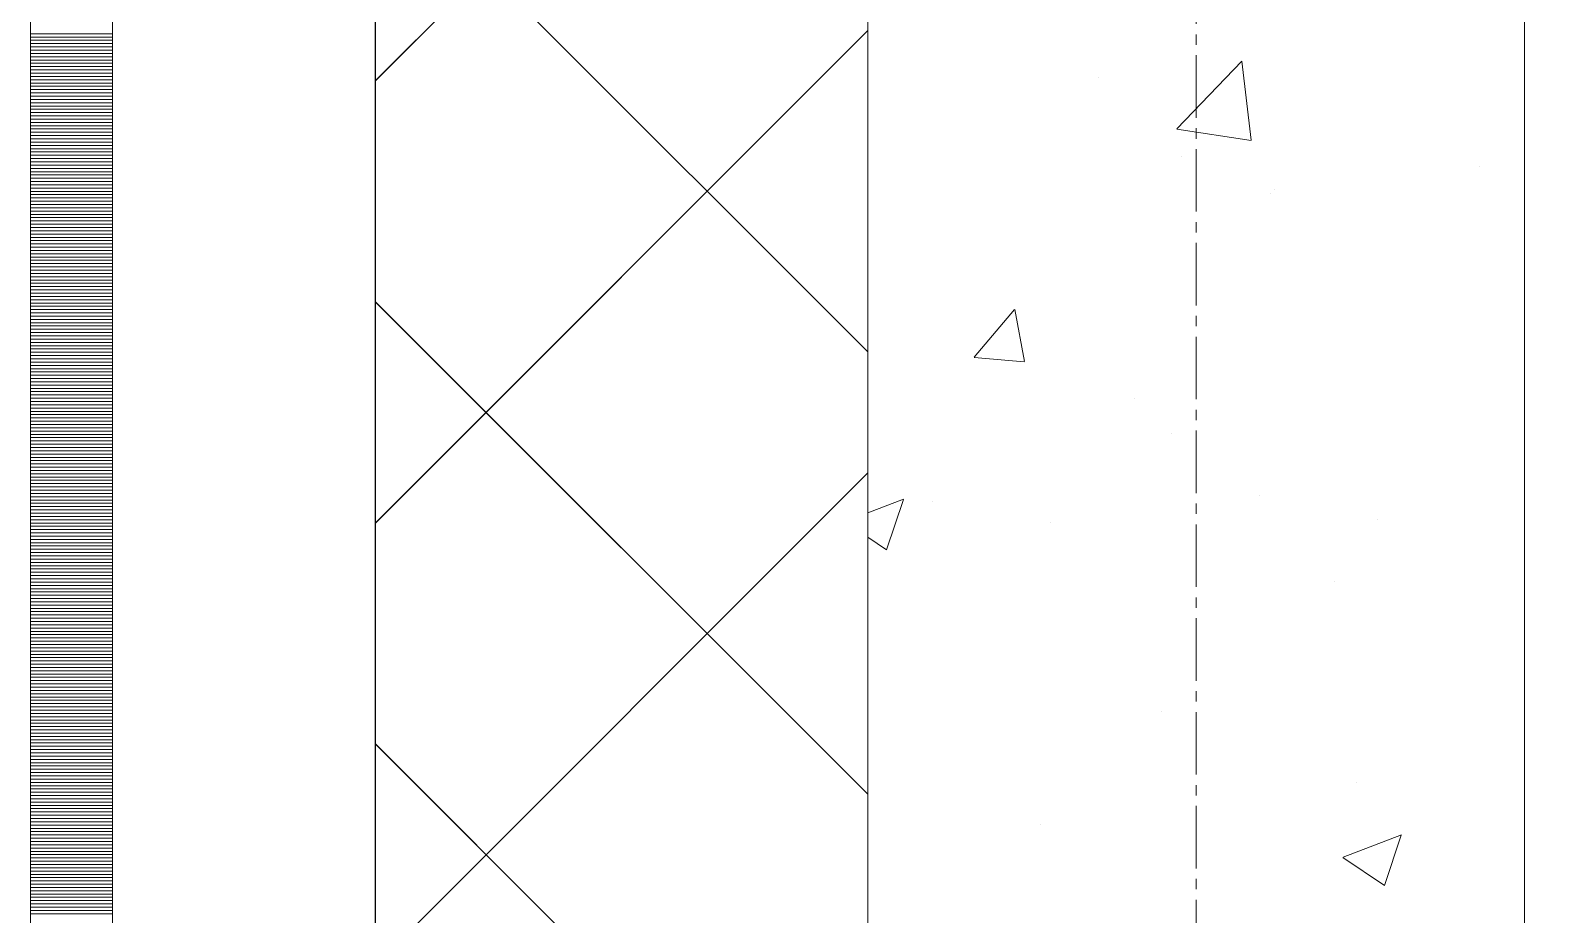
# Model space of a CAD drawing. Header units: millimetres. Extents: x 470010 to 1231400, y -134005 to 421770.
# Drawn here: x 672518.6 to 672983.6, y -74805.7 to -74536.5 of the extents above; entities that cross this region are included whole.
import ezdxf
from ezdxf.enums import TextEntityAlignment as Align

# ---------------------------------------------------------------- set-up
doc = ezdxf.new("R2010")
doc.units = ezdxf.units.MM
doc.linetypes.add('CENTER2', pattern=[28.575, 19.05, -3.175, 3.175, -3.175])
doc.linetypes.add('DASHED', pattern=[19.05, 12.7, -6.35])
doc.layers.get('Defpoints').update_dxf_attribs({"color": 140})
doc.layers.add('АР_Делит', color=120, linetype='Continuous', lineweight=0, plot=False)
for name, color, linetype, lineweight in [('АР_Стены ПЕНОблок', 52, 'Continuous', 20), ('АР_Тонкая', 254, 'Continuous', 5), ('АР_Утеплитель', 31, 'Continuous', 0), ('АР_Штриховка', 8, 'Continuous', 0)]:
    doc.layers.add(name, color=color, linetype=linetype, lineweight=lineweight)
doc.layers.add('РД_Оси_100', color=7, linetype='Continuous', lineweight=0, true_color=0x525252)
doc.styles.add('style1', font='ARIALN.TTF')

# ---------------------------------------------------------------- blocks, each defined once
blk = doc.blocks.new('СОШ_2200_АР_ОСИ_М100_28.05.24')
at = {"layer": 'АР_Делит', "color": 251, "linetype": 'DASHED', "true_color": 0x636466}
blk.add_lwpolyline([(114955, 135155), (114955, -355), (93595.036, -355), (93595.036, 13855), (94145, 13855), (94145, 68320), (66055, 68320), (66055, 13857.73), (83455, 13857.73), (83455, -355), (45245, -355), (45245, 13145), (44695, 13145), (44695, 26755), (45245, 26755), (45245, 68320), (20455, 68320), (20455, 26755), (27955, 26755), (27955, 13145), (-355, 13145), (-355, 100855)], dxfattribs=at)
at = {"layer": 'РД_Оси_100', "color": 251, "linetype": 'CENTER2', "true_color": 0x636466}
blk.add_line((0, -6155), (0, 139938.679), dxfattribs=at)
blk = doc.blocks.new('A$C9108343f')
at = {"layer": 'АР_Стены ПЕНОблок', "color": 18, "linetype": 'Continuous', "lineweight": 20, "true_color": 0x000000}
for p, q in [((7054.96, 97555), (7054.96, 21355)), ((7254.96, 21355), (7254.96, 97555))]:
    blk.add_line(p, q, dxfattribs=at)
at = {"layer": 'АР_Тонкая', "color": 18, "linetype": 'Continuous', "lineweight": 5, "true_color": 0x000000}
for p, q in [((6799.96, 97555), (6799.96, 21355)), ((6824.96, 97555), (6824.96, 21355)), ((6824.96, 21355), (6824.96, 97555)), ((6904.96, 21355), (6904.96, 97555))]:
    blk.add_line(p, q, dxfattribs=at)
at = {"layer": 'АР_Утеплитель', "color": 18, "linetype": 'Continuous', "lineweight": 0, "true_color": 0x000000}
for p, q in [((6904.96, 97555), (6904.96, 21355)), ((7054.96, 21355), (7054.96, 97555))]:
    blk.add_line(p, q, dxfattribs=at)
at = {"layer": 'АР_Штриховка', "color": 18, "linetype": 'Continuous', "lineweight": 0, "true_color": 0x000000}
for p, q in [((6904.96, 25814.42), (7054.96, 25964.42)), ((7054.96, 25731.85), (6904.96, 25881.85)), ((6799.96, 25828.75), (6824.96, 25828.75)), ((6799.96, 25827.75), (6824.96, 25827.75)), ((6799.96, 25826.75), (6824.96, 25826.75)), ((6904.96, 25679.72), (7054.96, 25829.72)), ((6799.96, 25825.75), (6824.96, 25825.75)), ((6799.96, 25824.75), (6824.96, 25824.75)), ((6799.96, 25823.75), (6824.96, 25823.75)), ((6799.96, 25822.75), (6824.96, 25822.75)), ((6799.96, 25821.75), (6824.96, 25821.75)), ((6799.96, 25820.75), (6824.96, 25820.75)), ((6799.96, 25819.75), (6824.96, 25819.75)), ((6799.96, 25818.75), (6824.96, 25818.75)), ((6799.96, 25817.75), (6824.96, 25817.75)), ((7149.01, 25799.8), (7168.8, 25820.42)), ((7171.64, 25796.3), (7168.84, 25820.42)), ((6799.96, 25816.75), (6824.96, 25816.75)), ((6799.96, 25815.75), (6824.96, 25815.75)), ((6799.96, 25814.75), (6824.96, 25814.75)), ((6799.96, 25813.75), (6824.96, 25813.75)), ((6799.96, 25812.75), (6824.96, 25812.75)), ((7125.11, 25815.53), (7125.11, 25815.53)), ((6799.96, 25811.75), (6824.96, 25811.75)), ((6799.96, 25810.75), (6824.96, 25810.75)), ((6799.96, 25809.75), (6824.96, 25809.75)), ((6799.96, 25808.75), (6824.96, 25808.75)), ((6799.96, 25807.75), (6824.96, 25807.75)), ((6799.96, 25806.75), (6824.96, 25806.75)), ((6799.96, 25805.75), (6824.96, 25805.75)), ((6799.96, 25804.75), (6824.96, 25804.75)), ((6799.96, 25803.75), (6824.96, 25803.75)), ((6799.96, 25802.75), (6824.96, 25802.75)), ((6799.96, 25801.75), (6824.96, 25801.75)), ((6799.96, 25800.75), (6824.96, 25800.75)), ((6799.96, 25799.75), (6824.96, 25799.75)), ((6799.96, 25798.75), (6824.96, 25798.75)), ((7149.04, 25799.73), (7171.63, 25796.23)), ((6799.96, 25797.75), (6824.96, 25797.75)), ((6799.96, 25796.75), (6824.96, 25796.75)), ((6799.96, 25795.75), (6824.96, 25795.75)), ((6799.96, 25794.75), (6824.96, 25794.75)), ((6799.96, 25793.75), (6824.96, 25793.75)), ((6799.96, 25792.75), (6824.96, 25792.75)), ((6799.96, 25791.75), (6824.96, 25791.75)), ((6799.96, 25790.75), (6824.96, 25790.75)), ((6799.96, 25789.75), (6824.96, 25789.75)), ((7150.61, 25791.51), (7150.61, 25791.51)), ((6799.96, 25788.75), (6824.96, 25788.75)), ((6799.96, 25787.75), (6824.96, 25787.75)), ((6799.96, 25786.75), (6824.96, 25786.75)), ((6799.96, 25785.75), (6824.96, 25785.75)), ((6799.96, 25784.75), (6824.96, 25784.75)), ((7241.11, 25788.32), (7241.11, 25788.32)), ((6799.96, 25783.75), (6824.96, 25783.75)), ((6799.96, 25782.75), (6824.96, 25782.75)), ((6799.96, 25781.75), (6824.96, 25781.75)), ((6799.96, 25780.75), (6824.96, 25780.75)), ((6799.96, 25779.75), (6824.96, 25779.75)), ((7177.52, 25779.95), (7177.52, 25779.95)), ((7178.67, 25781.42), (7178.67, 25781.42)), ((6799.96, 25778.75), (6824.96, 25778.75)), ((6799.96, 25777.75), (6824.96, 25777.75)), ((6799.96, 25776.75), (6824.96, 25776.75)), ((6799.96, 25775.75), (6824.96, 25775.75)), ((6799.96, 25774.75), (6824.96, 25774.75)), ((6799.96, 25773.75), (6824.96, 25773.75)), ((6799.96, 25772.75), (6824.96, 25772.75)), ((6799.96, 25771.75), (6824.96, 25771.75)), ((6799.96, 25770.75), (6824.96, 25770.75)), ((6799.96, 25769.75), (6824.96, 25769.75)), ((6799.96, 25768.75), (6824.96, 25768.75)), ((6799.96, 25767.75), (6824.96, 25767.75)), ((6799.96, 25766.75), (6824.96, 25766.75)), ((6799.96, 25765.75), (6824.96, 25765.75)), ((6799.96, 25764.75), (6824.96, 25764.75)), ((6799.96, 25763.75), (6824.96, 25763.75)), ((6799.96, 25762.75), (6824.96, 25762.75)), ((6799.96, 25761.75), (6824.96, 25761.75)), ((6799.96, 25760.75), (6824.96, 25760.75)), ((6799.96, 25759.75), (6824.96, 25759.75)), ((6799.96, 25758.75), (6824.96, 25758.75)), ((6799.96, 25757.75), (6824.96, 25757.75)), ((6799.96, 25756.75), (6824.96, 25756.75)), ((6799.96, 25755.75), (6824.96, 25755.75)), ((6799.96, 25754.75), (6824.96, 25754.75)), ((6799.96, 25753.75), (6824.96, 25753.75)), ((6799.96, 25752.75), (6824.96, 25752.75)), ((6799.96, 25751.75), (6824.96, 25751.75)), ((6799.96, 25750.75), (6824.96, 25750.75)), ((6799.96, 25749.75), (6824.96, 25749.75)), ((6799.96, 25748.75), (6824.96, 25748.75)), ((6799.96, 25747.75), (6824.96, 25747.75)), ((7054.96, 25597.15), (6904.96, 25747.15)), ((6799.96, 25746.75), (6824.96, 25746.75)), ((6799.96, 25745.75), (6824.96, 25745.75)), ((6799.96, 25744.75), (6824.96, 25744.75)), ((6799.96, 25743.75), (6824.96, 25743.75)), ((6799.96, 25742.75), (6824.96, 25742.75)), ((7087.37, 25730.21), (7099.61, 25744.8)), ((7102.69, 25728.9), (7099.75, 25744.82)), ((6799.96, 25741.75), (6824.96, 25741.75)), ((6799.96, 25740.75), (6824.96, 25740.75)), ((6799.96, 25739.75), (6824.96, 25739.75)), ((6799.96, 25738.75), (6824.96, 25738.75)), ((6799.96, 25737.75), (6824.96, 25737.75)), ((6799.96, 25736.75), (6824.96, 25736.75)), ((6799.96, 25735.75), (6824.96, 25735.75)), ((6799.96, 25734.75), (6824.96, 25734.75)), ((6799.96, 25733.75), (6824.96, 25733.75)), ((6799.96, 25732.75), (6824.96, 25732.75)), ((6799.96, 25731.75), (6824.96, 25731.75)), ((6799.96, 25730.75), (6824.96, 25730.75)), ((6799.96, 25729.75), (6824.96, 25729.75)), ((6799.96, 25728.75), (6824.96, 25728.75)), ((7087.37, 25730.2), (7102.55, 25728.87)), ((6799.96, 25727.75), (6824.96, 25727.75)), ((6799.96, 25726.75), (6824.96, 25726.75)), ((6799.96, 25725.75), (6824.96, 25725.75)), ((6799.96, 25724.75), (6824.96, 25724.75)), ((6799.96, 25723.75), (6824.96, 25723.75)), ((6799.96, 25722.75), (6824.96, 25722.75)), ((6799.96, 25721.75), (6824.96, 25721.75)), ((6799.96, 25720.75), (6824.96, 25720.75)), ((6799.96, 25719.75), (6824.96, 25719.75)), ((6799.96, 25718.75), (6824.96, 25718.75)), ((6799.96, 25717.75), (6824.96, 25717.75)), ((6799.96, 25716.75), (6824.96, 25716.75)), ((6799.96, 25715.75), (6824.96, 25715.75)), ((6799.96, 25714.75), (6824.96, 25714.75)), ((7136.24, 25717.67), (7136.24, 25717.67)), ((6799.96, 25713.75), (6824.96, 25713.75)), ((6799.96, 25712.75), (6824.96, 25712.75)), ((6799.96, 25711.75), (6824.96, 25711.75)), ((6799.96, 25710.75), (6824.96, 25710.75)), ((6799.96, 25709.75), (6824.96, 25709.75)), ((6799.96, 25708.75), (6824.96, 25708.75)), ((6799.96, 25707.75), (6824.96, 25707.75)), ((6799.96, 25706.75), (6824.96, 25706.75)), ((6799.96, 25705.75), (6824.96, 25705.75)), ((7147.52, 25706.95), (7147.52, 25706.95)), ((6799.96, 25704.75), (6824.96, 25704.75)), ((6799.96, 25703.75), (6824.96, 25703.75)), ((6799.96, 25702.75), (6824.96, 25702.75)), ((6799.96, 25701.75), (6824.96, 25701.75)), ((6799.96, 25700.75), (6824.96, 25700.75)), ((6799.96, 25699.75), (6824.96, 25699.75)), ((6799.96, 25698.75), (6824.96, 25698.75)), ((6799.96, 25697.75), (6824.96, 25697.75)), ((6799.96, 25696.75), (6824.96, 25696.75)), ((6799.96, 25695.75), (6824.96, 25695.75)), ((6799.96, 25694.75), (6824.96, 25694.75)), ((6799.96, 25693.75), (6824.96, 25693.75)), ((6799.96, 25692.75), (6824.96, 25692.75)), ((6799.96, 25691.75), (6824.96, 25691.75)), ((6904.96, 25545.01), (7054.96, 25695.01)), ((6799.96, 25690.75), (6824.96, 25690.75)), ((6799.96, 25689.75), (6824.96, 25689.75)), ((6799.96, 25688.75), (6824.96, 25688.75)), ((6799.96, 25687.75), (6824.96, 25687.75)), ((6799.96, 25686.75), (6824.96, 25686.75)), ((7054.96, 25682.88), (7065.84, 25687.05)), ((7060.64, 25671.58), (7065.79, 25686.93)), ((7174.29, 25688.14), (7174.29, 25688.14)), ((6799.96, 25685.75), (6824.96, 25685.75)), ((6799.96, 25684.75), (6824.96, 25684.75)), ((6799.96, 25683.75), (6824.96, 25683.75)), ((6799.96, 25682.75), (6824.96, 25682.75)), ((7074.58, 25686.42), (7074.58, 25686.42)), ((6799.96, 25681.75), (6824.96, 25681.75)), ((6799.96, 25680.75), (6824.96, 25680.75)), ((6799.96, 25679.75), (6824.96, 25679.75)), ((6799.96, 25678.75), (6824.96, 25678.75)), ((6799.96, 25677.75), (6824.96, 25677.75)), ((7110.7, 25679.77), (7110.7, 25679.77)), ((7210.17, 25680.7), (7210.17, 25680.7)), ((6799.96, 25676.75), (6824.96, 25676.75)), ((6799.96, 25675.75), (6824.96, 25675.75)), ((6799.96, 25674.75), (6824.96, 25674.75)), ((6799.96, 25673.75), (6824.96, 25673.75)), ((6799.96, 25672.75), (6824.96, 25672.75)), ((7054.96, 25675.41), (7060.63, 25671.58)), ((6799.96, 25671.75), (6824.96, 25671.75)), ((6799.96, 25670.75), (6824.96, 25670.75)), ((6799.96, 25669.75), (6824.96, 25669.75)), ((6799.96, 25668.75), (6824.96, 25668.75)), ((6799.96, 25667.75), (6824.96, 25667.75)), ((6799.96, 25666.75), (6824.96, 25666.75)), ((6799.96, 25665.75), (6824.96, 25665.75)), ((6799.96, 25664.75), (6824.96, 25664.75)), ((6799.96, 25663.75), (6824.96, 25663.75)), ((6799.96, 25662.75), (6824.96, 25662.75)), ((6799.96, 25661.75), (6824.96, 25661.75)), ((6799.96, 25660.75), (6824.96, 25660.75)), ((6799.96, 25659.75), (6824.96, 25659.75)), ((6799.96, 25658.75), (6824.96, 25658.75)), ((7197.1, 25661.9), (7197.1, 25661.9)), ((6799.96, 25657.75), (6824.96, 25657.75)), ((6799.96, 25656.75), (6824.96, 25656.75)), ((6799.96, 25655.75), (6824.96, 25655.75)), ((6799.96, 25654.75), (6824.96, 25654.75)), ((6799.96, 25653.75), (6824.96, 25653.75)), ((6799.96, 25652.75), (6824.96, 25652.75)), ((6799.96, 25651.75), (6824.96, 25651.75)), ((6799.96, 25650.75), (6824.96, 25650.75)), ((6799.96, 25649.75), (6824.96, 25649.75)), ((6799.96, 25648.75), (6824.96, 25648.75)), ((6799.96, 25647.75), (6824.96, 25647.75)), ((6799.96, 25646.75), (6824.96, 25646.75)), ((6799.96, 25645.75), (6824.96, 25645.75)), ((6799.96, 25644.75), (6824.96, 25644.75)), ((6799.96, 25643.75), (6824.96, 25643.75)), ((6799.96, 25642.75), (6824.96, 25642.75)), ((6799.96, 25641.75), (6824.96, 25641.75)), ((6799.96, 25640.75), (6824.96, 25640.75)), ((6799.96, 25639.75), (6824.96, 25639.75)), ((6799.96, 25638.75), (6824.96, 25638.75)), ((6799.96, 25637.75), (6824.96, 25637.75)), ((6799.96, 25636.75), (6824.96, 25636.75)), ((6799.96, 25635.75), (6824.96, 25635.75)), ((6799.96, 25634.75), (6824.96, 25634.75)), ((6799.96, 25633.75), (6824.96, 25633.75)), ((6799.96, 25632.75), (6824.96, 25632.75)), ((6799.96, 25631.75), (6824.96, 25631.75)), ((6799.96, 25630.75), (6824.96, 25630.75)), ((6799.96, 25629.75), (6824.96, 25629.75)), ((6799.96, 25628.75), (6824.96, 25628.75)), ((6799.96, 25627.75), (6824.96, 25627.75)), ((6799.96, 25626.75), (6824.96, 25626.75)), ((6799.96, 25625.75), (6824.96, 25625.75)), ((6799.96, 25624.75), (6824.96, 25624.75)), ((6799.96, 25623.75), (6824.96, 25623.75)), ((6799.96, 25622.75), (6824.96, 25622.75)), ((6799.96, 25621.75), (6824.96, 25621.75)), ((7144.43, 25622.4), (7144.43, 25622.4)), ((6799.96, 25620.75), (6824.96, 25620.75)), ((6799.96, 25619.75), (6824.96, 25619.75)), ((6799.96, 25618.75), (6824.96, 25618.75)), ((6799.96, 25617.75), (6824.96, 25617.75)), ((6799.96, 25616.75), (6824.96, 25616.75)), ((6799.96, 25615.75), (6824.96, 25615.75)), ((6799.96, 25614.75), (6824.96, 25614.75)), ((6799.96, 25613.75), (6824.96, 25613.75)), ((6799.96, 25612.75), (6824.96, 25612.75)), ((7054.96, 25462.45), (6904.96, 25612.45)), ((6799.96, 25611.75), (6824.96, 25611.75)), ((6799.96, 25610.75), (6824.96, 25610.75)), ((6799.96, 25609.75), (6824.96, 25609.75)), ((6799.96, 25608.75), (6824.96, 25608.75)), ((6799.96, 25607.75), (6824.96, 25607.75)), ((6799.96, 25606.75), (6824.96, 25606.75)), ((6799.96, 25605.75), (6824.96, 25605.75)), ((6799.96, 25604.75), (6824.96, 25604.75)), ((6799.96, 25603.75), (6824.96, 25603.75)), ((6799.96, 25602.75), (6824.96, 25602.75)), ((6799.96, 25601.75), (6824.96, 25601.75)), ((6799.96, 25600.75), (6824.96, 25600.75)), ((6799.96, 25599.75), (6824.96, 25599.75)), ((6799.96, 25598.75), (6824.96, 25598.75)), ((7203.67, 25600.62), (7203.67, 25600.62)), ((6799.96, 25597.75), (6824.96, 25597.75)), ((6799.96, 25596.75), (6824.96, 25596.75)), ((6799.96, 25595.75), (6824.96, 25595.75)), ((6799.96, 25594.75), (6824.96, 25594.75)), ((6799.96, 25593.75), (6824.96, 25593.75)), ((6799.96, 25592.75), (6824.96, 25592.75)), ((6799.96, 25591.75), (6824.96, 25591.75)), ((6799.96, 25590.75), (6824.96, 25590.75)), ((6799.96, 25589.75), (6824.96, 25589.75)), ((6799.96, 25588.75), (6824.96, 25588.75)), ((6799.96, 25587.75), (6824.96, 25587.75)), ((6799.96, 25586.75), (6824.96, 25586.75)), ((6799.96, 25585.75), (6824.96, 25585.75)), ((6799.96, 25584.75), (6824.96, 25584.75)), ((7107.47, 25587.96), (7107.47, 25587.96)), ((7199.67, 25577.96), (7217.45, 25584.79)), ((7212.26, 25569.31), (7217.41, 25584.66)), ((6799.96, 25583.75), (6824.96, 25583.75)), ((6799.96, 25582.75), (6824.96, 25582.75)), ((6799.96, 25581.75), (6824.96, 25581.75)), ((6799.96, 25580.75), (6824.96, 25580.75)), ((6799.96, 25579.75), (6824.96, 25579.75)), ((6799.96, 25578.75), (6824.96, 25578.75)), ((6799.96, 25577.75), (6824.96, 25577.75)), ((6799.96, 25576.75), (6824.96, 25576.75)), ((6799.96, 25575.75), (6824.96, 25575.75)), ((7199.61, 25577.84), (7212.25, 25569.32)), ((6799.96, 25574.75), (6824.96, 25574.75)), ((6799.96, 25573.75), (6824.96, 25573.75)), ((6799.96, 25572.75), (6824.96, 25572.75)), ((6799.96, 25571.75), (6824.96, 25571.75)), ((6799.96, 25570.75), (6824.96, 25570.75)), ((6799.96, 25569.75), (6824.96, 25569.75)), ((6799.96, 25568.75), (6824.96, 25568.75)), ((6799.96, 25567.75), (6824.96, 25567.75)), ((6799.96, 25566.75), (6824.96, 25566.75)), ((6799.96, 25565.75), (6824.96, 25565.75)), ((6799.96, 25564.75), (6824.96, 25564.75)), ((6799.96, 25563.75), (6824.96, 25563.75)), ((6799.96, 25562.75), (6824.96, 25562.75)), ((6799.96, 25561.75), (6824.96, 25561.75)), ((6799.96, 25560.75), (6824.96, 25560.75))]:
    blk.add_line(p, q, dxfattribs=at)
at = {"layer": 'РД_Оси_100'}
blk.add_blockref('СОШ_2200_АР_ОСИ_М100_28.05.24', (7154.96, 6755), dxfattribs=at)
at = {"layer": 'Defpoints', "color": 18, "true_color": 0x000000, "style": 'style1'}
for p in [(143949.34, 316089.12), (143974.98, 281639.5), (143890.4, 273244.71), (143839.99, 264276.81), (143967.75, 254892.38), (12251.96, 104178.14), (12382.58, 96023.14)]:
    blk.add_attdef('АР-ПОМЕЩЕНИЕ:НАИМЕНОВАНИЕ', text='', height=100, dxfattribs=at).set_placement(p, align=Align.MIDDLE)
at = {"layer": 'Defpoints', "color": 18, "true_color": 0x000000, "style": 'style1', "flags": 8}
for p in [(143951.3, 279099.09), (143848.34, 269251.11), (143875.33, 260094.25), (144049.74, 250824.7), (163419.28, 238153.36), (155897.46, 237965.97), (183037.2, 237965.97), (143342.94, 237876.19)]:
    blk.add_attdef('АР-ПОМЕЩЕНИЕ:НАИМЕНОВАНИЕ', text='', height=100, dxfattribs=at).set_placement(p, align=Align.MIDDLE)

msp = doc.modelspace()

# ---------------------------------------------------------------- linework, layer by layer
at = {"layer": 'АР_Стены ПЕНОблок', "color": 18, "linetype": 'Continuous', "lineweight": 20, "true_color": 0x000000}
for p, q in [((672773.57, -2811.242), (672773.57, -79011.242)), ((672973.57, -79011.242), (672973.57, -2811.242))]:
    msp.add_line(p, q, dxfattribs=at)
at = {"layer": 'АР_Тонкая', "color": 18, "linetype": 'Continuous', "lineweight": 5, "true_color": 0x000000}
for p, q in [((672518.57, -2811.242), (672518.57, -79011.242)), ((672543.57, -2811.242), (672543.57, -79011.242)), ((672543.57, -79011.242), (672543.57, -2811.242)), ((672623.57, -79011.242), (672623.57, -2811.242))]:
    msp.add_line(p, q, dxfattribs=at)
at = {"layer": 'АР_Утеплитель', "color": 18, "linetype": 'Continuous', "lineweight": 0, "true_color": 0x000000}
for p, q in [((672623.57, -2811.242), (672623.57, -79011.242)), ((672773.57, -79011.242), (672773.57, -2811.242))]:
    msp.add_line(p, q, dxfattribs=at)
at = {"layer": 'АР_Штриховка', "color": 18, "linetype": 'Continuous', "lineweight": 0, "true_color": 0x000000}
for p, q in [((672623.57, -74551.823), (672773.57, -74401.823)), ((672773.57, -74634.389), (672623.57, -74484.389)), ((672518.57, -74537.492), (672543.57, -74537.492)), ((672518.57, -74538.492), (672543.57, -74538.492)), ((672518.57, -74539.492), (672543.57, -74539.492)), ((672623.57, -74686.526), (672773.57, -74536.526)), ((672518.57, -74540.492), (672543.57, -74540.492)), ((672518.57, -74541.492), (672543.57, -74541.492)), ((672518.57, -74542.492), (672543.57, -74542.492)), ((672518.57, -74543.492), (672543.57, -74543.492)), ((672518.57, -74544.492), (672543.57, -74544.492)), ((672518.57, -74545.492), (672543.57, -74545.492)), ((672518.57, -74546.492), (672543.57, -74546.492)), ((672518.57, -74547.492), (672543.57, -74547.492)), ((672518.57, -74548.492), (672543.57, -74548.492)), ((672867.625, -74566.442), (672887.409, -74545.824)), ((672890.257, -74569.941), (672887.451, -74545.819)), ((672518.57, -74549.492), (672543.57, -74549.492)), ((672518.57, -74550.492), (672543.57, -74550.492)), ((672518.57, -74551.492), (672543.57, -74551.492)), ((672518.57, -74552.492), (672543.57, -74552.492)), ((672518.57, -74553.492), (672543.57, -74553.492)), ((672518.57, -74554.492), (672543.57, -74554.492)), ((672518.57, -74555.492), (672543.57, -74555.492)), ((672518.57, -74556.492), (672543.57, -74556.492)), ((672518.57, -74557.492), (672543.57, -74557.492)), ((672518.57, -74558.492), (672543.57, -74558.492)), ((672518.57, -74559.492), (672543.57, -74559.492)), ((672518.57, -74560.492), (672543.57, -74560.492)), ((672518.57, -74561.492), (672543.57, -74561.492)), ((672518.57, -74562.492), (672543.57, -74562.492)), ((672518.57, -74563.492), (672543.57, -74563.492)), ((672518.57, -74564.492), (672543.57, -74564.492)), ((672518.57, -74565.492), (672543.57, -74565.492)), ((672518.57, -74566.492), (672543.57, -74566.492)), ((672867.656, -74566.508), (672890.246, -74570.012)), ((672518.57, -74567.492), (672543.57, -74567.492)), ((672518.57, -74568.492), (672543.57, -74568.492)), ((672518.57, -74569.492), (672543.57, -74569.492)), ((672518.57, -74570.492), (672543.57, -74570.492)), ((672518.57, -74571.492), (672543.57, -74571.492)), ((672518.57, -74572.492), (672543.57, -74572.492)), ((672518.57, -74573.492), (672543.57, -74573.492)), ((672518.57, -74574.492), (672543.57, -74574.492)), ((672518.57, -74575.492), (672543.57, -74575.492)), ((672518.57, -74576.492), (672543.57, -74576.492)), ((672518.57, -74577.492), (672543.57, -74577.492)), ((672518.57, -74578.492), (672543.57, -74578.492)), ((672518.57, -74579.492), (672543.57, -74579.492)), ((672518.57, -74580.492), (672543.57, -74580.492)), ((672518.57, -74581.492), (672543.57, -74581.492)), ((672518.57, -74582.492), (672543.57, -74582.492)), ((672518.57, -74583.492), (672543.57, -74583.492)), ((672518.57, -74584.492), (672543.57, -74584.492)), ((672518.57, -74585.492), (672543.57, -74585.492)), ((672518.57, -74586.492), (672543.57, -74586.492)), ((672518.57, -74587.492), (672543.57, -74587.492)), ((672518.57, -74588.492), (672543.57, -74588.492)), ((672518.57, -74589.492), (672543.57, -74589.492)), ((672518.57, -74590.492), (672543.57, -74590.492)), ((672518.57, -74591.492), (672543.57, -74591.492)), ((672518.57, -74592.492), (672543.57, -74592.492)), ((672518.57, -74593.492), (672543.57, -74593.492)), ((672518.57, -74594.492), (672543.57, -74594.492)), ((672518.57, -74595.492), (672543.57, -74595.492)), ((672518.57, -74596.492), (672543.57, -74596.492)), ((672518.57, -74597.492), (672543.57, -74597.492)), ((672518.57, -74598.492), (672543.57, -74598.492)), ((672518.57, -74599.492), (672543.57, -74599.492)), ((672518.57, -74600.492), (672543.57, -74600.492)), ((672518.57, -74601.492), (672543.57, -74601.492)), ((672518.57, -74602.492), (672543.57, -74602.492)), ((672518.57, -74603.492), (672543.57, -74603.492)), ((672518.57, -74604.492), (672543.57, -74604.492)), ((672518.57, -74605.492), (672543.57, -74605.492)), ((672518.57, -74606.492), (672543.57, -74606.492)), ((672518.57, -74607.492), (672543.57, -74607.492)), ((672518.57, -74608.492), (672543.57, -74608.492)), ((672518.57, -74609.492), (672543.57, -74609.492)), ((672518.57, -74610.492), (672543.57, -74610.492)), ((672518.57, -74611.492), (672543.57, -74611.492)), ((672518.57, -74612.492), (672543.57, -74612.492)), ((672518.57, -74613.492), (672543.57, -74613.492)), ((672518.57, -74614.492), (672543.57, -74614.492)), ((672518.57, -74615.492), (672543.57, -74615.492)), ((672518.57, -74616.492), (672543.57, -74616.492)), ((672518.57, -74617.492), (672543.57, -74617.492)), ((672518.57, -74618.492), (672543.57, -74618.492)), ((672518.57, -74619.492), (672543.57, -74619.492)), ((672518.57, -74620.492), (672543.57, -74620.492)), ((672518.57, -74621.492), (672543.57, -74621.492)), ((672518.57, -74622.492), (672543.57, -74622.492)), ((672773.57, -74769.093), (672623.57, -74619.093)), ((672805.98, -74636.035), (672818.225, -74621.442)), ((672821.298, -74637.343), (672818.361, -74621.421)), ((672518.57, -74623.492), (672543.57, -74623.492)), ((672518.57, -74624.492), (672543.57, -74624.492)), ((672518.57, -74625.492), (672543.57, -74625.492)), ((672518.57, -74626.492), (672543.57, -74626.492)), ((672518.57, -74627.492), (672543.57, -74627.492)), ((672518.57, -74628.492), (672543.57, -74628.492)), ((672518.57, -74629.492), (672543.57, -74629.492)), ((672518.57, -74630.492), (672543.57, -74630.492)), ((672518.57, -74631.492), (672543.57, -74631.492)), ((672518.57, -74632.492), (672543.57, -74632.492)), ((672518.57, -74633.492), (672543.57, -74633.492)), ((672518.57, -74634.492), (672543.57, -74634.492)), ((672518.57, -74635.492), (672543.57, -74635.492)), ((672518.57, -74636.492), (672543.57, -74636.492)), ((672805.98, -74636.039), (672821.162, -74637.368)), ((672518.57, -74637.492), (672543.57, -74637.492)), ((672518.57, -74638.492), (672543.57, -74638.492)), ((672518.57, -74639.492), (672543.57, -74639.492)), ((672518.57, -74640.492), (672543.57, -74640.492)), ((672518.57, -74641.492), (672543.57, -74641.492)), ((672518.57, -74642.492), (672543.57, -74642.492)), ((672518.57, -74643.492), (672543.57, -74643.492)), ((672518.57, -74644.492), (672543.57, -74644.492)), ((672518.57, -74645.492), (672543.57, -74645.492)), ((672518.57, -74646.492), (672543.57, -74646.492)), ((672518.57, -74647.492), (672543.57, -74647.492)), ((672518.57, -74648.492), (672543.57, -74648.492)), ((672518.57, -74649.492), (672543.57, -74649.492)), ((672518.57, -74650.492), (672543.57, -74650.492)), ((672518.57, -74651.492), (672543.57, -74651.492)), ((672518.57, -74652.492), (672543.57, -74652.492)), ((672518.57, -74653.492), (672543.57, -74653.492)), ((672518.57, -74654.492), (672543.57, -74654.492)), ((672518.57, -74655.492), (672543.57, -74655.492)), ((672518.57, -74656.492), (672543.57, -74656.492)), ((672518.57, -74657.492), (672543.57, -74657.492)), ((672518.57, -74658.492), (672543.57, -74658.492)), ((672518.57, -74659.492), (672543.57, -74659.492)), ((672518.57, -74660.492), (672543.57, -74660.492)), ((672518.57, -74661.492), (672543.57, -74661.492)), ((672518.57, -74662.492), (672543.57, -74662.492)), ((672518.57, -74663.492), (672543.57, -74663.492)), ((672518.57, -74664.492), (672543.57, -74664.492)), ((672518.57, -74665.492), (672543.57, -74665.492)), ((672518.57, -74666.492), (672543.57, -74666.492)), ((672518.57, -74667.492), (672543.57, -74667.492)), ((672518.57, -74668.492), (672543.57, -74668.492)), ((672518.57, -74669.492), (672543.57, -74669.492)), ((672518.57, -74670.492), (672543.57, -74670.492)), ((672518.57, -74671.492), (672543.57, -74671.492)), ((672518.57, -74672.492), (672543.57, -74672.492)), ((672518.57, -74673.492), (672543.57, -74673.492)), ((672623.57, -74821.23), (672773.57, -74671.23)), ((672518.57, -74674.492), (672543.57, -74674.492)), ((672518.57, -74675.492), (672543.57, -74675.492)), ((672518.57, -74676.492), (672543.57, -74676.492)), ((672518.57, -74677.492), (672543.57, -74677.492)), ((672518.57, -74678.492), (672543.57, -74678.492)), ((672518.57, -74679.492), (672543.57, -74679.492)), ((672518.57, -74680.492), (672543.57, -74680.492)), ((672518.57, -74681.492), (672543.57, -74681.492)), ((672518.57, -74682.492), (672543.57, -74682.492)), ((672518.57, -74683.492), (672543.57, -74683.492)), ((672773.57, -74683.364), (672784.449, -74679.188)), ((672779.254, -74694.662), (672784.404, -74679.313)), ((672518.57, -74684.492), (672543.57, -74684.492)), ((672518.57, -74685.492), (672543.57, -74685.492)), ((672518.57, -74686.492), (672543.57, -74686.492)), ((672518.57, -74687.492), (672543.57, -74687.492)), ((672518.57, -74688.492), (672543.57, -74688.492)), ((672518.57, -74689.492), (672543.57, -74689.492)), ((672518.57, -74690.492), (672543.57, -74690.492)), ((672518.57, -74691.492), (672543.57, -74691.492)), ((672518.57, -74692.492), (672543.57, -74692.492)), ((672773.57, -74690.832), (672779.244, -74694.659)), ((672518.57, -74693.492), (672543.57, -74693.492)), ((672518.57, -74694.492), (672543.57, -74694.492)), ((672518.57, -74695.492), (672543.57, -74695.492)), ((672518.57, -74696.492), (672543.57, -74696.492)), ((672518.57, -74697.492), (672543.57, -74697.492)), ((672518.57, -74698.492), (672543.57, -74698.492)), ((672518.57, -74699.492), (672543.57, -74699.492)), ((672518.57, -74700.492), (672543.57, -74700.492)), ((672518.57, -74701.492), (672543.57, -74701.492)), ((672518.57, -74702.492), (672543.57, -74702.492)), ((672518.57, -74703.492), (672543.57, -74703.492)), ((672518.57, -74704.492), (672543.57, -74704.492)), ((672518.57, -74705.492), (672543.57, -74705.492)), ((672518.57, -74706.492), (672543.57, -74706.492)), ((672518.57, -74707.492), (672543.57, -74707.492)), ((672518.57, -74708.492), (672543.57, -74708.492)), ((672518.57, -74709.492), (672543.57, -74709.492)), ((672518.57, -74710.492), (672543.57, -74710.492)), ((672518.57, -74711.492), (672543.57, -74711.492)), ((672518.57, -74712.492), (672543.57, -74712.492)), ((672518.57, -74713.492), (672543.57, -74713.492)), ((672518.57, -74714.492), (672543.57, -74714.492)), ((672518.57, -74715.492), (672543.57, -74715.492)), ((672518.57, -74716.492), (672543.57, -74716.492)), ((672518.57, -74717.492), (672543.57, -74717.492)), ((672518.57, -74718.492), (672543.57, -74718.492)), ((672518.57, -74719.492), (672543.57, -74719.492)), ((672518.57, -74720.492), (672543.57, -74720.492)), ((672518.57, -74721.492), (672543.57, -74721.492)), ((672518.57, -74722.492), (672543.57, -74722.492)), ((672518.57, -74723.492), (672543.57, -74723.492)), ((672518.57, -74724.492), (672543.57, -74724.492)), ((672518.57, -74725.492), (672543.57, -74725.492)), ((672518.57, -74726.492), (672543.57, -74726.492)), ((672518.57, -74727.492), (672543.57, -74727.492)), ((672518.57, -74728.492), (672543.57, -74728.492)), ((672518.57, -74729.492), (672543.57, -74729.492)), ((672518.57, -74730.492), (672543.57, -74730.492)), ((672518.57, -74731.492), (672543.57, -74731.492)), ((672518.57, -74732.492), (672543.57, -74732.492)), ((672518.57, -74733.492), (672543.57, -74733.492)), ((672518.57, -74734.492), (672543.57, -74734.492)), ((672518.57, -74735.492), (672543.57, -74735.492)), ((672518.57, -74736.492), (672543.57, -74736.492)), ((672518.57, -74737.492), (672543.57, -74737.492)), ((672518.57, -74738.492), (672543.57, -74738.492)), ((672518.57, -74739.492), (672543.57, -74739.492)), ((672518.57, -74740.492), (672543.57, -74740.492)), ((672518.57, -74741.492), (672543.57, -74741.492)), ((672518.57, -74742.492), (672543.57, -74742.492)), ((672518.57, -74743.492), (672543.57, -74743.492)), ((672518.57, -74744.492), (672543.57, -74744.492)), ((672518.57, -74745.492), (672543.57, -74745.492)), ((672518.57, -74746.492), (672543.57, -74746.492)), ((672518.57, -74747.492), (672543.57, -74747.492)), ((672518.57, -74748.492), (672543.57, -74748.492)), ((672518.57, -74749.492), (672543.57, -74749.492)), ((672518.57, -74750.492), (672543.57, -74750.492)), ((672518.57, -74751.492), (672543.57, -74751.492)), ((672518.57, -74752.492), (672543.57, -74752.492)), ((672518.57, -74753.492), (672543.57, -74753.492)), ((672518.57, -74754.492), (672543.57, -74754.492)), ((672518.57, -74755.492), (672543.57, -74755.492)), ((672518.57, -74756.492), (672543.57, -74756.492)), ((672518.57, -74757.492), (672543.57, -74757.492)), ((672773.57, -74903.797), (672623.57, -74753.797)), ((672518.57, -74758.492), (672543.57, -74758.492)), ((672518.57, -74759.492), (672543.57, -74759.492)), ((672518.57, -74760.492), (672543.57, -74760.492)), ((672518.57, -74761.492), (672543.57, -74761.492)), ((672518.57, -74762.492), (672543.57, -74762.492)), ((672518.57, -74763.492), (672543.57, -74763.492)), ((672518.57, -74764.492), (672543.57, -74764.492)), ((672518.57, -74765.492), (672543.57, -74765.492)), ((672518.57, -74766.492), (672543.57, -74766.492)), ((672518.57, -74767.492), (672543.57, -74767.492)), ((672518.57, -74768.492), (672543.57, -74768.492)), ((672518.57, -74769.492), (672543.57, -74769.492)), ((672518.57, -74770.492), (672543.57, -74770.492)), ((672518.57, -74771.492), (672543.57, -74771.492)), ((672518.57, -74772.492), (672543.57, -74772.492)), ((672518.57, -74773.492), (672543.57, -74773.492)), ((672518.57, -74774.492), (672543.57, -74774.492)), ((672518.57, -74775.492), (672543.57, -74775.492)), ((672518.57, -74776.492), (672543.57, -74776.492)), ((672518.57, -74777.492), (672543.57, -74777.492)), ((672518.57, -74778.492), (672543.57, -74778.492)), ((672518.57, -74779.492), (672543.57, -74779.492)), ((672518.57, -74780.492), (672543.57, -74780.492)), ((672518.57, -74781.492), (672543.57, -74781.492)), ((672518.57, -74782.492), (672543.57, -74782.492)), ((672518.57, -74783.492), (672543.57, -74783.492)), ((672518.57, -74784.492), (672543.57, -74784.492)), ((672518.57, -74785.492), (672543.57, -74785.492)), ((672918.279, -74788.28), (672936.064, -74781.453)), ((672930.869, -74796.927), (672936.019, -74781.578)), ((672518.57, -74786.492), (672543.57, -74786.492)), ((672518.57, -74787.492), (672543.57, -74787.492)), ((672518.57, -74788.492), (672543.57, -74788.492)), ((672518.57, -74789.492), (672543.57, -74789.492)), ((672518.57, -74790.492), (672543.57, -74790.492)), ((672918.224, -74788.402), (672930.858, -74796.924)), ((672518.57, -74791.492), (672543.57, -74791.492)), ((672518.57, -74792.492), (672543.57, -74792.492)), ((672518.57, -74793.492), (672543.57, -74793.492)), ((672518.57, -74794.492), (672543.57, -74794.492)), ((672518.57, -74795.492), (672543.57, -74795.492)), ((672518.57, -74796.492), (672543.57, -74796.492)), ((672518.57, -74797.492), (672543.57, -74797.492)), ((672518.57, -74798.492), (672543.57, -74798.492)), ((672518.57, -74799.492), (672543.57, -74799.492)), ((672518.57, -74800.492), (672543.57, -74800.492)), ((672518.57, -74801.492), (672543.57, -74801.492)), ((672518.57, -74802.492), (672543.57, -74802.492)), ((672518.57, -74803.492), (672543.57, -74803.492)), ((672518.57, -74804.492), (672543.57, -74804.492)), ((672518.57, -74805.492), (672543.57, -74805.492))]:
    msp.add_line(p, q, dxfattribs=at)

# ---------------------------------------------------------------- block references
msp.add_blockref('A$C9108343f', (665718.612, -100366.242))
at = {"layer": 'РД_Оси_100'}
msp.add_blockref('СОШ_2200_АР_ОСИ_М100_28.05.24', (672873.57, -93611.242), dxfattribs=at)

doc.saveas('drawing.dxf')
